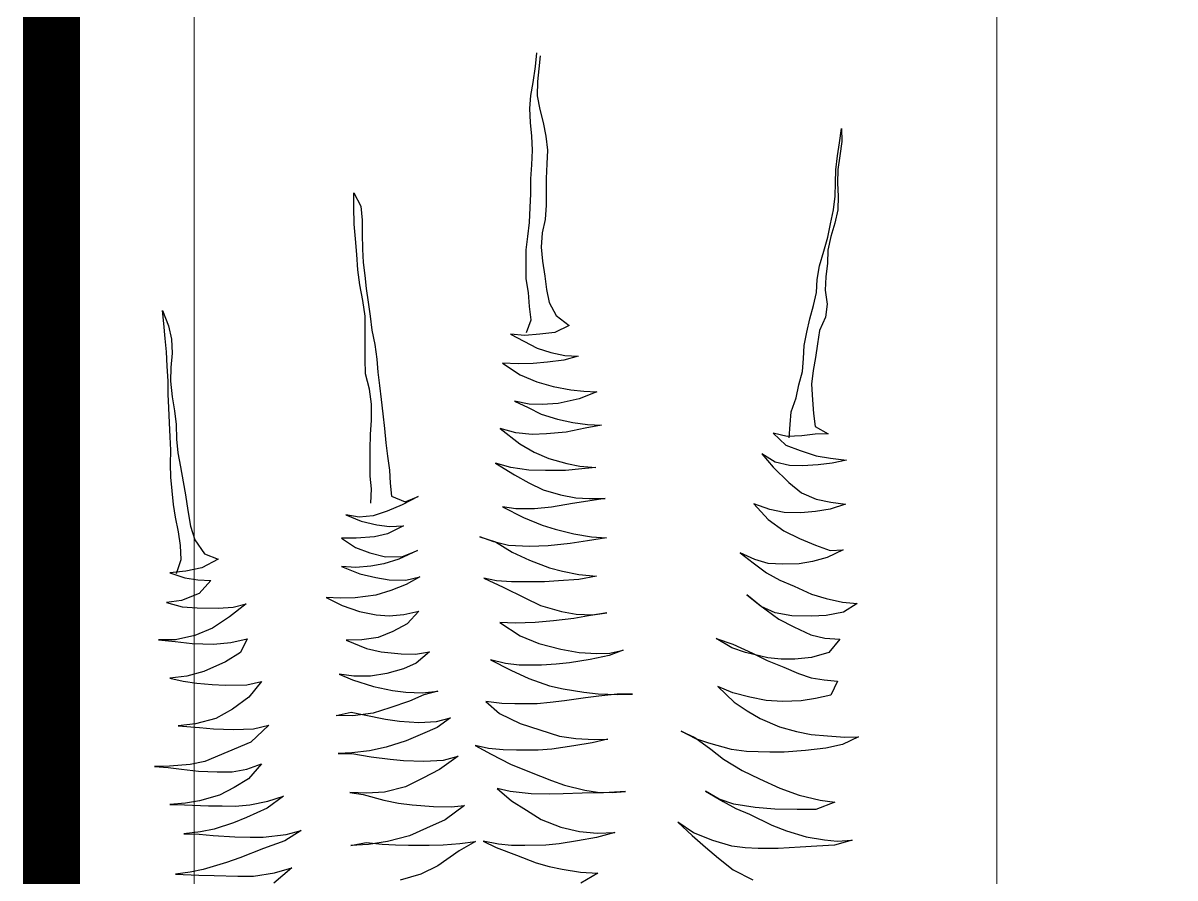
# Model space of a CAD drawing. Header units: metres. Extents: x -58 to 722, y -1100 to 345.
# Drawn here: x 26.5514 to 26.955, y 104.2448 to 104.5444 of the extents above; entities that cross this region are included whole.
import ezdxf

# ---------------------------------------------------------------- set-up
doc = ezdxf.new("R2010")
doc.units = ezdxf.units.M
doc.header["$MEASUREMENT"] = 0
doc.layers.add('FSR_ARQ_002MURO', color=150, linetype='Continuous', lineweight=30)
doc.layers.add('FSR_ARQ_013VENTANAS', color=4, linetype='Continuous', lineweight=5)
doc.layers.add('FSR_ARQ_005VEGETACION', color=64, linetype='Continuous')

# ---------------------------------------------------------------- blocks, each defined once
blk = doc.blocks.new('arbustos 01')
at = {"layer": 'FSR_ARQ_005VEGETACION', "color": 103}
for p, q in [((188.56794, -31.46442), (188.56739, -31.45905)), ((188.56621, -31.46026), (188.56664, -31.46528)), ((188.56664, -31.46528), (188.56718, -31.47029)), ((188.56886, -31.47063), (188.56794, -31.46442)), ((188.56718, -31.47029), (188.56738, -31.47579)), ((188.56977, -31.47576), (188.56886, -31.47063)), ((188.56738, -31.47579), (188.56626, -31.48118)), ((188.5702, -31.48077), (188.56977, -31.47576)), ((188.56626, -31.48118), (188.56501, -31.48622)), ((188.56991, -31.48627), (188.5702, -31.48077)), ((188.56501, -31.48622), (188.56389, -31.4915)), ((188.44885, -31.48852), (188.44868, -31.49366)), ((188.44964, -31.49412), (188.44885, -31.48852)), ((188.56939, -31.49154), (188.56991, -31.48627)), ((188.44868, -31.49366), (188.44947, -31.49915)), ((188.45043, -31.49913), (188.44964, -31.49412)), ((188.56389, -31.4915), (188.56336, -31.497)), ((188.5691, -31.49704), (188.56939, -31.49154)), ((188.44947, -31.49915), (188.45026, -31.50451)), ((188.4511, -31.50462), (188.45043, -31.49913)), ((188.56336, -31.497), (188.56355, -31.50226)), ((188.56942, -31.50266), (188.5691, -31.49704)), ((188.56355, -31.50226), (188.56375, -31.50799)), ((188.56973, -31.50815), (188.56942, -31.50266)), ((188.45026, -31.50451), (188.45045, -31.50977)), ((188.45117, -31.50964), (188.4511, -31.50462)), ((188.56375, -31.50799), (188.56382, -31.51325)), ((188.56981, -31.51401), (188.56973, -31.50815)), ((188.45045, -31.50977), (188.45016, -31.51492)), ((188.45124, -31.5149), (188.45117, -31.50964)), ((188.45016, -31.51492), (188.45023, -31.52017)), ((188.45191, -31.52027), (188.45124, -31.5149)), ((188.56382, -31.51325), (188.56377, -31.51839)), ((188.57, -31.51927), (188.56981, -31.51401)), ((188.63866, -31.51355), (188.63598, -31.51873)), ((188.63874, -31.51917), (188.63866, -31.51355)), ((188.45023, -31.52017), (188.45138, -31.52542)), ((188.45318, -31.52563), (188.45191, -31.52027)), ((188.56377, -31.51839), (188.56421, -31.52401)), ((188.57032, -31.52512), (188.57, -31.51927)), ((188.63598, -31.51873), (188.63546, -31.52423)), ((188.63859, -31.52575), (188.63874, -31.51917)), ((188.45138, -31.52542), (188.453, -31.53054)), ((188.4542, -31.53088), (188.45318, -31.52563)), ((188.56421, -31.52401), (188.56535, -31.52913)), ((188.57099, -31.53061), (188.57032, -31.52512)), ((188.63546, -31.52423), (188.63541, -31.52961)), ((188.63807, -31.53149), (188.63859, -31.52575)), ((188.453, -31.53054), (188.45415, -31.5359)), ((188.45571, -31.53636), (188.4542, -31.53088)), ((188.56535, -31.52913), (188.56579, -31.53474)), ((188.57154, -31.53574), (188.57099, -31.53061)), ((188.63541, -31.52961), (188.63537, -31.53559)), ((188.56579, -31.53474), (188.56527, -31.54025)), ((188.63755, -31.53759), (188.63807, -31.53149)), ((188.45415, -31.5359), (188.45434, -31.54104)), ((188.45735, -31.54207), (188.45571, -31.53636)), ((188.57162, -31.5416), (188.57154, -31.53574)), ((188.63537, -31.53559), (188.63508, -31.54074)), ((188.63715, -31.54358), (188.63755, -31.53759)), ((188.45434, -31.54104), (188.45489, -31.54629)), ((188.45837, -31.54732), (188.45735, -31.54207)), ((188.56527, -31.54025), (188.56439, -31.546)), ((188.57157, -31.5471), (188.57162, -31.5416)), ((188.63508, -31.54074), (188.63443, -31.54577)), ((188.6364, -31.54944), (188.63715, -31.54358)), ((188.45489, -31.54629), (188.4552, -31.55155)), ((188.45856, -31.55246), (188.45837, -31.54732)), ((188.56439, -31.546), (188.56374, -31.55127)), ((188.57069, -31.55237), (188.57157, -31.5471)), ((188.63443, -31.54577), (188.6339, -31.55079)), ((188.4552, -31.55155), (188.45444, -31.55694)), ((188.45971, -31.55746), (188.45856, -31.55246)), ((188.56374, -31.55127), (188.56261, -31.5563)), ((188.57029, -31.55787), (188.57069, -31.55237)), ((188.6339, -31.55079), (188.63314, -31.55618)), ((188.63517, -31.55556), (188.6364, -31.54944)), ((188.45444, -31.55694), (188.4551, -31.56195)), ((188.46121, -31.5627), (188.45971, -31.55746)), ((188.56261, -31.5563), (188.55993, -31.56136)), ((188.56964, -31.56302), (188.57029, -31.55787)), ((188.63314, -31.55618), (188.63238, -31.56157)), ((188.63429, -31.56167), (188.63517, -31.55556)), ((188.4551, -31.56195), (188.45745, -31.56718)), ((188.55993, -31.56136), (188.55485, -31.56526)), ((188.63238, -31.56157), (188.63174, -31.56708)), ((188.63425, -31.56764), (188.63429, -31.56167)), ((188.71316, -31.5594), (188.71085, -31.56541)), ((188.71263, -31.56443), (188.71316, -31.5594)), ((188.46236, -31.56783), (188.46121, -31.5627)), ((188.55485, -31.56526), (188.5605, -31.56793)), ((188.57151, -31.568), (188.56964, -31.56302)), ((188.71085, -31.56541), (188.70972, -31.57056)), ((188.71211, -31.57029), (188.71263, -31.56443)), ((188.45745, -31.56718), (188.45812, -31.57243)), ((188.46338, -31.57307), (188.46236, -31.56783)), ((188.5605, -31.56793), (188.56625, -31.56857)), ((188.56625, -31.56857), (188.57211, -31.56909)), ((188.5725, -31.57135), (188.56728, -31.57405)), ((188.57211, -31.56909), (188.57772, -31.56865)), ((188.57772, -31.56865), (188.5725, -31.57135)), ((188.63174, -31.56708), (188.6305, -31.5726)), ((188.63432, -31.5729), (188.63425, -31.56764)), ((188.70972, -31.57056), (188.70944, -31.57607)), ((188.71158, -31.57556), (188.71211, -31.57029)), ((188.45812, -31.57243), (188.4589, -31.57768)), ((188.46369, -31.57809), (188.46338, -31.57307)), ((188.56204, -31.5758), (188.55656, -31.57695)), ((188.56728, -31.57405), (188.56204, -31.5758)), ((188.6305, -31.5726), (188.62974, -31.57834)), ((188.63428, -31.5784), (188.63432, -31.5729)), ((188.7113, -31.58106), (188.71158, -31.57556)), ((188.4589, -31.57768), (188.45981, -31.5828)), ((188.464, -31.58311), (188.46369, -31.57809)), ((188.55656, -31.57695), (188.5513, -31.57714)), ((188.5513, -31.57714), (188.55694, -31.57873)), ((188.55694, -31.57873), (188.56329, -31.57949)), ((188.56329, -31.57949), (188.56891, -31.58001)), ((188.56891, -31.58001), (188.57477, -31.58017)), ((188.58075, -31.57985), (188.57399, -31.58448)), ((188.57477, -31.58017), (188.58075, -31.57985)), ((188.62974, -31.57834), (188.62933, -31.58337)), ((188.63412, -31.58402), (188.63428, -31.5784)), ((188.70944, -31.57607), (188.70999, -31.58156)), ((188.45981, -31.5828), (188.46048, -31.58805)), ((188.46539, -31.58835), (188.464, -31.58311)), ((188.57399, -31.58448), (188.56746, -31.5872)), ((188.62933, -31.58337), (188.62868, -31.58864)), ((188.63264, -31.59002), (188.63412, -31.58402)), ((188.70999, -31.58156), (188.71006, -31.58694)), ((188.71102, -31.58692), (188.7113, -31.58106)), ((188.46048, -31.58805), (188.46008, -31.59416)), ((188.46653, -31.59347), (188.46539, -31.58835)), ((188.56103, -31.58896), (188.55423, -31.59025)), ((188.56746, -31.5872), (188.56103, -31.58896)), ((188.62868, -31.58864), (188.62804, -31.59403)), ((188.71006, -31.58694), (188.70943, -31.59304)), ((188.71097, -31.59194), (188.71102, -31.58692)), ((188.4684, -31.59882), (188.46653, -31.59347)), ((188.5491, -31.5908), (188.54408, -31.5911)), ((188.54408, -31.5911), (188.55093, -31.59376)), ((188.55423, -31.59025), (188.5491, -31.5908)), ((188.55093, -31.59376), (188.5592, -31.59556)), ((188.63177, -31.59589), (188.63264, -31.59002)), ((188.70943, -31.59304), (188.70855, -31.59843)), ((188.71068, -31.59733), (188.71097, -31.59194)), ((188.46008, -31.59416), (188.4598, -31.59954)), ((188.5592, -31.59556), (188.56542, -31.59595)), ((188.56542, -31.59595), (188.57044, -31.59588)), ((188.57082, -31.59719), (188.56571, -31.59977)), ((188.57044, -31.59588), (188.57617, -31.59473)), ((188.57617, -31.59473), (188.57082, -31.59719)), ((188.62804, -31.59403), (188.6274, -31.59965)), ((188.63185, -31.6021), (188.63177, -31.59589)), ((188.7104, -31.60319), (188.71068, -31.59733)), ((188.4598, -31.59954), (188.45903, -31.60457)), ((188.46882, -31.60384), (188.4684, -31.59882)), ((188.55941, -31.60177), (188.55345, -31.60305)), ((188.56571, -31.59977), (188.55941, -31.60177)), ((188.6274, -31.59965), (188.62676, -31.6054)), ((188.63217, -31.60772), (188.63185, -31.6021)), ((188.70855, -31.59843), (188.7079, -31.60382)), ((188.45903, -31.60457), (188.45405, -31.60739)), ((188.46925, -31.60897), (188.46882, -31.60384)), ((188.46996, -31.60849), (188.47544, -31.60722)), ((188.47544, -31.60722), (188.47049, -31.61183)), ((188.54772, -31.60384), (188.54222, -31.60404)), ((188.54222, -31.60404), (188.54858, -31.60527)), ((188.55345, -31.60305), (188.54772, -31.60384)), ((188.54858, -31.60527), (188.55601, -31.60672)), ((188.55601, -31.60672), (188.56367, -31.60745)), ((188.56929, -31.60762), (188.57562, -31.60705)), ((188.58169, -31.60541), (188.57412, -31.61126)), ((188.57562, -31.60705), (188.58169, -31.60541)), ((188.62676, -31.6054), (188.62623, -31.61091)), ((188.7079, -31.60382), (188.70774, -31.60956)), ((188.71024, -31.60857), (188.7104, -31.60319)), ((188.45405, -31.60739), (188.45907, -31.60756)), ((188.45907, -31.60756), (188.46434, -31.6082)), ((188.46434, -31.6082), (188.46996, -31.60849)), ((188.56367, -31.60745), (188.56929, -31.60762)), ((188.57412, -31.61126), (188.56855, -31.61456)), ((188.62623, -31.61091), (188.62559, -31.61618)), ((188.63236, -31.61345), (188.63217, -31.60772)), ((188.70774, -31.60956), (188.70722, -31.61483)), ((188.70995, -31.61383), (188.71024, -31.60857)), ((188.45871, -31.61605), (188.4531, -31.61696)), ((188.4649, -31.61393), (188.45871, -31.61605)), ((188.47049, -31.61183), (188.4649, -31.61393)), ((188.47464, -31.61846), (188.47985, -31.61517)), ((188.47985, -31.61517), (188.47538, -31.62037)), ((188.56855, -31.61456), (188.56272, -31.61703)), ((188.62559, -31.61618), (188.62482, -31.62156)), ((188.63232, -31.61871), (188.63236, -31.61345)), ((188.70722, -31.61483), (188.70621, -31.62022)), ((188.71002, -31.61921), (188.70995, -31.61383)), ((188.4531, -31.61696), (188.4469, -31.61765)), ((188.4469, -31.61765), (188.45241, -31.61889)), ((188.45241, -31.61889), (188.45792, -31.61953)), ((188.45792, -31.61953), (188.46402, -31.61992)), ((188.46402, -31.61992), (188.46904, -31.61974)), ((188.46904, -31.61974), (188.47464, -31.61846)), ((188.47538, -31.62037), (188.46937, -31.62643)), ((188.55069, -31.62006), (188.54448, -31.6205)), ((188.54448, -31.6205), (188.54999, -31.62103)), ((188.55581, -31.61892), (188.55069, -31.62006)), ((188.56272, -31.61703), (188.55581, -31.61892)), ((188.57055, -31.62158), (188.57759, -31.62053)), ((188.58355, -31.6189), (188.5762, -31.62342)), ((188.57759, -31.62053), (188.58355, -31.6189)), ((188.63227, -31.62385), (188.63232, -31.61871)), ((188.70621, -31.62022), (188.7051, -31.62609)), ((188.70998, -31.62435), (188.71002, -31.61921)), ((188.54999, -31.62103), (188.55633, -31.62166)), ((188.55633, -31.62166), (188.5641, -31.62167)), ((188.5641, -31.62167), (188.57055, -31.62158)), ((188.5762, -31.62342), (188.57062, -31.62648)), ((188.62482, -31.62156), (188.62453, -31.62659)), ((188.63186, -31.62888), (188.63227, -31.62385)), ((188.70945, -31.62962), (188.70998, -31.62435)), ((188.46937, -31.62643), (188.4644, -31.63044)), ((188.56492, -31.62919), (188.55825, -31.6312)), ((188.57062, -31.62648), (188.56492, -31.62919)), ((188.62453, -31.62659), (188.62401, -31.63174)), ((188.63205, -31.63438), (188.63186, -31.62888)), ((188.7051, -31.62609), (188.70421, -31.63113)), ((188.70892, -31.63489), (188.70945, -31.62962)), ((188.45298, -31.63406), (188.44725, -31.63485)), ((188.4587, -31.63291), (188.45298, -31.63406)), ((188.4644, -31.63044), (188.4587, -31.63291)), ((188.54704, -31.63266), (188.54082, -31.63263)), ((188.54082, -31.63263), (188.54765, -31.63361)), ((188.55229, -31.63235), (188.54704, -31.63266)), ((188.54765, -31.63361), (188.55352, -31.63461)), ((188.55825, -31.6312), (188.55229, -31.63235)), ((188.61866, -31.63384), (188.61361, -31.63176)), ((188.61361, -31.63176), (188.61987, -31.63502)), ((188.62401, -31.63174), (188.61866, -31.63384)), ((188.70421, -31.63113), (188.70334, -31.63723)), ((188.44725, -31.63485), (188.45325, -31.6368)), ((188.45325, -31.6368), (188.459, -31.63768)), ((188.459, -31.63768), (188.46463, -31.6382)), ((188.46463, -31.6382), (188.4712, -31.638)), ((188.4712, -31.638), (188.47668, -31.63685)), ((188.47668, -31.63685), (188.48299, -31.63473)), ((188.48299, -31.63473), (188.47733, -31.64078)), ((188.55352, -31.63461), (188.56178, -31.63593)), ((188.56178, -31.63593), (188.56837, -31.63656)), ((188.56837, -31.63656), (188.57566, -31.63658)), ((188.58079, -31.63579), (188.5726, -31.63997)), ((188.57566, -31.63658), (188.58079, -31.63579)), ((188.61987, -31.63502), (188.62576, -31.63757)), ((188.62576, -31.63757), (188.63116, -31.63941)), ((188.70334, -31.63723), (188.70234, -31.64334)), ((188.70815, -31.63992), (188.70892, -31.63489)), ((188.47733, -31.64078), (188.4713, -31.64517)), ((188.56534, -31.64293), (188.56035, -31.64456)), ((188.5726, -31.63997), (188.56534, -31.64293)), ((188.62978, -31.6429), (188.62476, -31.64344)), ((188.63585, -31.64138), (188.62978, -31.6429)), ((188.63116, -31.63941), (188.63667, -31.63993)), ((188.6418, -31.63891), (188.63585, -31.64138)), ((188.63667, -31.63993), (188.6418, -31.63891)), ((188.70692, -31.64555), (188.70815, -31.63992)), ((188.4713, -31.64517), (188.46524, -31.64812)), ((188.54616, -31.6475), (188.54031, -31.64794)), ((188.55308, -31.64633), (188.54616, -31.6475)), ((188.56035, -31.64456), (188.55308, -31.64633)), ((188.58967, -31.6475), (188.5836, -31.6495)), ((188.5842, -31.64949), (188.58967, -31.6475)), ((188.62476, -31.64344), (188.61938, -31.64328)), ((188.61938, -31.64328), (188.62564, -31.6463)), ((188.62564, -31.6463), (188.63068, -31.64755)), ((188.63068, -31.64755), (188.63774, -31.64805)), ((188.70234, -31.64334), (188.70062, -31.64875)), ((188.70615, -31.65094), (188.70692, -31.64555)), ((188.45894, -31.65083), (188.45323, -31.65282)), ((188.46524, -31.64812), (188.45894, -31.65083)), ((188.54031, -31.64794), (188.54774, -31.64903)), ((188.54774, -31.64903), (188.55444, -31.65013)), ((188.55444, -31.65013), (188.56306, -31.65109)), ((188.56306, -31.65109), (188.57024, -31.65135)), ((188.57024, -31.65135), (188.57848, -31.65088)), ((188.5836, -31.6495), (188.57708, -31.65353)), ((188.57848, -31.65088), (188.5842, -31.64949)), ((188.63802, -31.65163), (188.63243, -31.65374)), ((188.63774, -31.64805), (188.64347, -31.64809)), ((188.64347, -31.64809), (188.63802, -31.65163)), ((188.70062, -31.64875), (188.69687, -31.65418)), ((188.70587, -31.65633), (188.70615, -31.65094)), ((188.45323, -31.65282), (188.44821, -31.65253)), ((188.44821, -31.65253), (188.45446, -31.65556)), ((188.45446, -31.65556), (188.4601, -31.65715)), ((188.47745, -31.65787), (188.48257, -31.65637)), ((188.48257, -31.65637), (188.48827, -31.65378)), ((188.48827, -31.65378), (188.48318, -31.65768)), ((188.57031, -31.65661), (188.56246, -31.65959)), ((188.57708, -31.65353), (188.57031, -31.65661)), ((188.61978, -31.65522), (188.61389, -31.65291)), ((188.61389, -31.65291), (188.62111, -31.65628)), ((188.62636, -31.65525), (188.61978, -31.65522)), ((188.62111, -31.65628), (188.62699, -31.658)), ((188.63243, -31.65374), (188.62636, -31.65525)), ((188.69687, -31.65418), (188.69152, -31.65616)), ((188.69152, -31.65616), (188.6979, -31.65954)), ((188.70768, -31.66177), (188.70587, -31.65633)), ((188.4601, -31.65715), (188.46526, -31.65804)), ((188.46526, -31.65804), (188.47171, -31.65819)), ((188.47171, -31.65819), (188.47745, -31.65787)), ((188.48318, -31.65768), (188.47809, -31.66157)), ((188.55746, -31.66085), (188.55114, -31.66213)), ((188.56246, -31.65959), (188.55746, -31.66085)), ((188.62699, -31.658), (188.63203, -31.65888)), ((188.63203, -31.65888), (188.63789, -31.6594)), ((188.6435, -31.65909), (188.63637, -31.66193)), ((188.63789, -31.6594), (188.6435, -31.65909)), ((188.6979, -31.65954), (188.70414, -31.66089)), ((188.70414, -31.66089), (188.71036, -31.66153)), ((188.47287, -31.66439), (188.46729, -31.66674)), ((188.47809, -31.66157), (188.47287, -31.66439)), ((188.55114, -31.66213), (188.54422, -31.66282)), ((188.54422, -31.66282), (188.55105, -31.66417)), ((188.55105, -31.66417), (188.55906, -31.66466)), ((188.55906, -31.66466), (188.56445, -31.66506)), ((188.56445, -31.66506), (188.57234, -31.66507)), ((188.57234, -31.66507), (188.57736, -31.665)), ((188.57736, -31.665), (188.58309, -31.66469)), ((188.5881, -31.66366), (188.5805, -31.66711)), ((188.58309, -31.66469), (188.5881, -31.66366)), ((188.61847, -31.66445), (188.61296, -31.66309)), ((188.61296, -31.66309), (188.61838, -31.66612)), ((188.62493, -31.66424), (188.61847, -31.66445)), ((188.63017, -31.66333), (188.62493, -31.66424)), ((188.63637, -31.66193), (188.63017, -31.66333)), ((188.6994, -31.6643), (188.69438, -31.66449)), ((188.69438, -31.66449), (188.69887, -31.66957)), ((188.70453, -31.66352), (188.6994, -31.6643)), ((188.71036, -31.66153), (188.70453, -31.66352)), ((188.46051, -31.66982), (188.4548, -31.67157)), ((188.46729, -31.66674), (188.46051, -31.66982)), ((188.48007, -31.67469), (188.48574, -31.67007)), ((188.48574, -31.67007), (188.48066, -31.67409)), ((188.5805, -31.66711), (188.57207, -31.67129)), ((188.61838, -31.66612), (188.62427, -31.66843)), ((188.62427, -31.66843), (188.63015, -31.67026)), ((188.69887, -31.66957), (188.70573, -31.67235)), ((188.44848, -31.67297), (188.44275, -31.67353)), ((188.44275, -31.67353), (188.44806, -31.6768)), ((188.4548, -31.67157), (188.44848, -31.67297)), ((188.48066, -31.67409), (188.4732, -31.67957)), ((188.56601, -31.67424), (188.55779, -31.67663)), ((188.57207, -31.67129), (188.56601, -31.67424)), ((188.63015, -31.67026), (188.63817, -31.67123)), ((188.64323, -31.67427), (188.63645, -31.67663)), ((188.63817, -31.67123), (188.64391, -31.67139)), ((188.64941, -31.6712), (188.64323, -31.67427)), ((188.64391, -31.67139), (188.64941, -31.6712)), ((188.68568, -31.67489), (188.68064, -31.67364)), ((188.68064, -31.67364), (188.68716, -31.6787)), ((188.71159, -31.6731), (188.70552, -31.67474)), ((188.70573, -31.67235), (188.71159, -31.6731)), ((188.44806, -31.6768), (188.45477, -31.67815)), ((188.45477, -31.67815), (188.46051, -31.67843)), ((188.46051, -31.67843), (188.46816, -31.67832)), ((188.46816, -31.67832), (188.4746, -31.67716)), ((188.4746, -31.67716), (188.48007, -31.67469)), ((188.54562, -31.67787), (188.54023, -31.6771)), ((188.54023, -31.6771), (188.5473, -31.67832)), ((188.55219, -31.67766), (188.54562, -31.67787)), ((188.5473, -31.67832), (188.55305, -31.67932)), ((188.55779, -31.67663), (188.55219, -31.67766)), ((188.61925, -31.67782), (188.61338, -31.67647)), ((188.61338, -31.67647), (188.61787, -31.68143)), ((188.625, -31.67834), (188.61925, -31.67782)), ((188.63001, -31.67792), (188.625, -31.67834)), ((188.63645, -31.67663), (188.63001, -31.67792)), ((188.69154, -31.67529), (188.68568, -31.67489)), ((188.68716, -31.6787), (188.69368, -31.68303)), ((188.69967, -31.67518), (188.69154, -31.67529)), ((188.70552, -31.67474), (188.69967, -31.67518)), ((188.46738, -31.68252), (188.46073, -31.68571)), ((188.4732, -31.67957), (188.46738, -31.68252)), ((188.55305, -31.67932), (188.56095, -31.68029)), ((188.56095, -31.68029), (188.56813, -31.68091)), ((188.56813, -31.68091), (188.57591, -31.68116)), ((188.58188, -31.68084), (188.57394, -31.68609)), ((188.57591, -31.68116), (188.58188, -31.68084)), ((188.61787, -31.68143), (188.62353, -31.68434)), ((188.69368, -31.68303), (188.70053, -31.68593)), ((188.45537, -31.68698), (188.44952, -31.68742)), ((188.44952, -31.68742), (188.45377, -31.69262)), ((188.46073, -31.68571), (188.45537, -31.68698)), ((188.49769, -31.68713), (188.49114, -31.68925)), ((188.49152, -31.69068), (188.49769, -31.68713)), ((188.57394, -31.68609), (188.56669, -31.68906)), ((188.62353, -31.68434), (188.62918, -31.68666)), ((188.62918, -31.68666), (188.63564, -31.68764)), ((188.64162, -31.6878), (188.63378, -31.69102)), ((188.63564, -31.68764), (188.64162, -31.6878)), ((188.68658, -31.68863), (188.68023, -31.68728)), ((188.68023, -31.68728), (188.68281, -31.6925)), ((188.70053, -31.68593), (188.70808, -31.68762)), ((188.70808, -31.68762), (188.71478, -31.68764)), ((188.71478, -31.68764), (188.70821, -31.68833)), ((188.49114, -31.68925), (188.48354, -31.69282)), ((188.48617, -31.69254), (188.49152, -31.69068)), ((188.53901, -31.69278), (188.53385, -31.69166)), ((188.53385, -31.69166), (188.53926, -31.69373)), ((188.55096, -31.6925), (188.54403, -31.69295)), ((188.55811, -31.69121), (188.55096, -31.6925)), ((188.56669, -31.68906), (188.55811, -31.69121)), ((188.61468, -31.69319), (188.60917, -31.69231)), ((188.60917, -31.69231), (188.61437, -31.69666)), ((188.62806, -31.69229), (188.6203, -31.69311)), ((188.63378, -31.69102), (188.62806, -31.69229)), ((188.68281, -31.6925), (188.6886, -31.69625)), ((188.69328, -31.68925), (188.68658, -31.68863)), ((188.70165, -31.68902), (188.69328, -31.68925)), ((188.70821, -31.68833), (188.70165, -31.68902)), ((188.45377, -31.69262), (188.46049, -31.69444)), ((188.46049, -31.69444), (188.46707, -31.69519)), ((188.46707, -31.69519), (188.47233, -31.69512)), ((188.47772, -31.69565), (188.4713, -31.69824)), ((188.47233, -31.69512), (188.47747, -31.69469)), ((188.47747, -31.69469), (188.48617, -31.69254)), ((188.48354, -31.69282), (188.47772, -31.69565)), ((188.54403, -31.69295), (188.53901, -31.69278)), ((188.53926, -31.69373), (188.54669, -31.69531)), ((188.54669, -31.69531), (188.55472, -31.69663)), ((188.55472, -31.69663), (188.55998, -31.69716)), ((188.57433, -31.69744), (188.5797, -31.69689)), ((188.58554, -31.69538), (188.57759, -31.69943)), ((188.5797, -31.69689), (188.58554, -31.69538)), ((188.61437, -31.69666), (188.61942, -31.69898)), ((188.6203, -31.69311), (188.61468, -31.69319)), ((188.6886, -31.69625), (188.69713, -31.69996)), ((188.4656, -31.70071), (188.4606, -31.70245)), ((188.4713, -31.69824), (188.4656, -31.70071)), ((188.55998, -31.69716), (188.56561, -31.69744)), ((188.56561, -31.69744), (188.57433, -31.69744)), ((188.57759, -31.69943), (188.57058, -31.70263)), ((188.61942, -31.69898), (188.6259, -31.70069)), ((188.6259, -31.70069), (188.63225, -31.7018)), ((188.63871, -31.70183), (188.64443, -31.70103)), ((188.64443, -31.70103), (188.6392, -31.70325)), ((188.69713, -31.69996), (188.70373, -31.70178)), ((188.45559, -31.70324), (188.45045, -31.70367)), ((188.45045, -31.70367), (188.45304, -31.70913)), ((188.4606, -31.70245), (188.45559, -31.70324)), ((188.49698, -31.70578), (188.49061, -31.71185)), ((188.49116, -31.70825), (188.49698, -31.70578)), ((188.56249, -31.70549), (188.55724, -31.70664)), ((188.57058, -31.70263), (188.56249, -31.70549)), ((188.63099, -31.70576), (188.6236, -31.70741)), ((188.6392, -31.70325), (188.63099, -31.70576)), ((188.63225, -31.7018), (188.63871, -31.70183)), ((188.68035, -31.70509), (188.67459, -31.70385)), ((188.67459, -31.70385), (188.67958, -31.71)), ((188.68884, -31.70533), (188.68035, -31.70509)), ((188.69386, -31.70502), (188.68884, -31.70533)), ((188.69983, -31.70446), (188.69386, -31.70502)), ((188.70508, -31.70368), (188.69983, -31.70446)), ((188.70373, -31.70178), (188.71032, -31.70253)), ((188.71032, -31.70253), (188.70508, -31.70368)), ((188.45304, -31.70913), (188.45891, -31.71048)), ((188.47817, -31.71118), (188.48449, -31.7099)), ((188.48449, -31.7099), (188.49116, -31.70825)), ((188.53026, -31.7088), (188.53611, -31.70872)), ((188.53588, -31.70896), (188.53026, -31.7088)), ((188.54352, -31.70862), (188.53588, -31.70896)), ((188.53611, -31.70872), (188.5433, -31.70958)), ((188.5433, -31.70958), (188.54845, -31.71022)), ((188.54913, -31.70806), (188.54352, -31.70862)), ((188.54845, -31.71022), (188.55671, -31.71143)), ((188.55724, -31.70664), (188.54913, -31.70806)), ((188.61202, -31.70829), (188.60603, -31.70765)), ((188.60603, -31.70765), (188.61143, -31.70901)), ((188.61143, -31.70901), (188.61708, -31.71144)), ((188.61847, -31.70796), (188.61202, -31.70829)), ((188.6236, -31.70741), (188.61847, -31.70796)), ((188.67958, -31.71), (188.68598, -31.71457)), ((188.45891, -31.71048), (188.46455, -31.71136)), ((188.46455, -31.71136), (188.47184, -31.71162)), ((188.47184, -31.71162), (188.47817, -31.71118)), ((188.49061, -31.71185), (188.48552, -31.71526)), ((188.55671, -31.71143), (188.56222, -31.71207)), ((188.56222, -31.71207), (188.56736, -31.71248)), ((188.56736, -31.71248), (188.57597, -31.7126)), ((188.57597, -31.7126), (188.58111, -31.71241)), ((188.58111, -31.71241), (188.58732, -31.71161)), ((188.58732, -31.71161), (188.582, -31.71634)), ((188.61708, -31.71144), (188.62465, -31.71409)), ((188.62465, -31.71409), (188.63113, -31.71616)), ((188.68598, -31.71457), (188.69236, -31.71819)), ((188.48054, -31.7182), (188.47293, -31.72153)), ((188.48552, -31.71526), (188.48054, -31.7182)), ((188.582, -31.71634), (188.57392, -31.72016)), ((188.60655, -31.71948), (188.60103, -31.718)), ((188.60103, -31.718), (188.60622, -31.72175)), ((188.62089, -31.71928), (188.61337, -31.71986)), ((188.62638, -31.71849), (188.62089, -31.71928)), ((188.63472, -31.71682), (188.62638, -31.71849)), ((188.63113, -31.71616), (188.63903, -31.71724)), ((188.63973, -31.7158), (188.63472, -31.71682)), ((188.63903, -31.71724), (188.64561, -31.71703)), ((188.64561, -31.71703), (188.63973, -31.7158)), ((188.69236, -31.71819), (188.70028, -31.72036)), ((188.46638, -31.72329), (188.46066, -31.72445)), ((188.47293, -31.72153), (188.46638, -31.72329)), ((188.50551, -31.72611), (188.51121, -31.72316)), ((188.51121, -31.72316), (188.50598, -31.72562)), ((188.57392, -31.72016), (188.55857, -31.72515)), ((188.60622, -31.72175), (188.61199, -31.72419)), ((188.61337, -31.71986), (188.60655, -31.71948)), ((188.67771, -31.72222), (188.67172, -31.72086)), ((188.67172, -31.72086), (188.67874, -31.72746)), ((188.68549, -31.72247), (188.67771, -31.72222)), ((188.69337, -31.72224), (188.68549, -31.72247)), ((188.69875, -31.72181), (188.69337, -31.72224)), ((188.7071, -31.7211), (188.69875, -31.72181)), ((188.70028, -31.72036), (188.7071, -31.7211)), ((188.44752, -31.72558), (188.44226, -31.72541)), ((188.44226, -31.72541), (188.4484, -31.72832)), ((188.45433, -31.72501), (188.44752, -31.72558)), ((188.4484, -31.72832), (188.45499, -31.72978)), ((188.46066, -31.72445), (188.45433, -31.72501)), ((188.4917, -31.73036), (188.50051, -31.72785)), ((188.50598, -31.72562), (188.49971, -31.73013)), ((188.50051, -31.72785), (188.50551, -31.72611)), ((188.54508, -31.72641), (188.53982, -31.72624)), ((188.53982, -31.72624), (188.54593, -31.72771)), ((188.55225, -31.72607), (188.54508, -31.72641)), ((188.54593, -31.72771), (188.553, -31.72893)), ((188.55857, -31.72515), (188.55225, -31.72607)), ((188.61199, -31.72419), (188.61837, -31.72697)), ((188.61837, -31.72697), (188.62605, -31.72937)), ((188.67874, -31.72746), (188.69665, -31.73499)), ((188.45499, -31.72978), (188.4629, -31.73075)), ((188.4629, -31.73075), (188.47115, -31.73136)), ((188.47115, -31.73136), (188.47677, -31.7314)), ((188.47677, -31.7314), (188.48585, -31.73116)), ((188.48585, -31.73116), (188.4917, -31.73036)), ((188.49971, -31.73013), (188.49474, -31.73414)), ((188.553, -31.72893), (188.56163, -31.73013)), ((188.56163, -31.73013), (188.56689, -31.73054)), ((188.56689, -31.73054), (188.57538, -31.73054)), ((188.57538, -31.73054), (188.58052, -31.73047)), ((188.58521, -31.7322), (188.57773, -31.73601)), ((188.58052, -31.73047), (188.58625, -31.72991)), ((188.59149, -31.72877), (188.58521, -31.7322)), ((188.58625, -31.72991), (188.59149, -31.72877)), ((188.62605, -31.72937), (188.63264, -31.73084)), ((188.63947, -31.73194), (188.63196, -31.73312)), ((188.63264, -31.73084), (188.63947, -31.73158)), ((188.63947, -31.73158), (188.64473, -31.73187)), ((188.64473, -31.73187), (188.63947, -31.73194)), ((188.49474, -31.73414), (188.48751, -31.73855)), ((188.57773, -31.73601), (188.57035, -31.73898)), ((188.60376, -31.73446), (188.59801, -31.73298)), ((188.59801, -31.73298), (188.60537, -31.73814)), ((188.61142, -31.73483), (188.60376, -31.73446)), ((188.61931, -31.73461), (188.61142, -31.73483)), ((188.62456, -31.73406), (188.61931, -31.73461)), ((188.63196, -31.73312), (188.62456, -31.73406)), ((188.68032, -31.73796), (188.67467, -31.73589)), ((188.67467, -31.73589), (188.67965, -31.74168)), ((188.69665, -31.73499), (188.70241, -31.73611)), ((188.70241, -31.73611), (188.71043, -31.73683)), ((188.71103, -31.7373), (188.70578, -31.73797)), ((188.71043, -31.73683), (188.71629, -31.73699)), ((188.71629, -31.73699), (188.71103, -31.7373)), ((188.48074, -31.74175), (188.4729, -31.74544)), ((188.48751, -31.73855), (188.48074, -31.74175)), ((188.57035, -31.73898), (188.56168, -31.74244)), ((188.60537, -31.73814), (188.61187, -31.74152)), ((188.61187, -31.74152), (188.61861, -31.7449)), ((188.67965, -31.74168), (188.68532, -31.74507)), ((188.68607, -31.73896), (188.68032, -31.73796)), ((188.69193, -31.739), (188.68607, -31.73896)), ((188.69922, -31.73878), (188.69193, -31.739)), ((188.70578, -31.73797), (188.69922, -31.73878)), ((188.4729, -31.74544), (188.46528, -31.74805)), ((188.54882, -31.7462), (188.5438, -31.74687)), ((188.55668, -31.74418), (188.54882, -31.7462)), ((188.56168, -31.74244), (188.55668, -31.74418)), ((188.58288, -31.7455), (188.57732, -31.75036)), ((188.57787, -31.74664), (188.58288, -31.7455)), ((188.61861, -31.7449), (188.62677, -31.74694)), ((188.68532, -31.74507), (188.69097, -31.7481)), ((188.45718, -31.75008), (188.45145, -31.75087)), ((188.46528, -31.74805), (188.45718, -31.75008)), ((188.49496, -31.75052), (188.48998, -31.75334)), ((188.49079, -31.75165), (188.4965, -31.74966)), ((188.50184, -31.7466), (188.49496, -31.75052)), ((188.4965, -31.74966), (188.50184, -31.7466)), ((188.53807, -31.74706), (188.53292, -31.74666)), ((188.53292, -31.74666), (188.54154, -31.74714)), ((188.5438, -31.74687), (188.53807, -31.74706)), ((188.54154, -31.74714), (188.54979, -31.74738)), ((188.54979, -31.74738), (188.5572, -31.74764)), ((188.5572, -31.74764), (188.56234, -31.74769)), ((188.56234, -31.74769), (188.56963, -31.74759)), ((188.56963, -31.74759), (188.57787, -31.74664)), ((188.57732, -31.75036), (188.57151, -31.7539)), ((188.62705, -31.75004), (188.62132, -31.75119)), ((188.62677, -31.74694), (188.63382, -31.74732)), ((188.63503, -31.74778), (188.62705, -31.75004)), ((188.63382, -31.74732), (188.64028, -31.74711)), ((188.64028, -31.74711), (188.63503, -31.74778)), ((188.67212, -31.7505), (188.66612, -31.74843)), ((188.66612, -31.74843), (188.67239, -31.75313)), ((188.67919, -31.75184), (188.67212, -31.7505)), ((188.69097, -31.7481), (188.69877, -31.75026)), ((188.69877, -31.75026), (188.70429, -31.75126)), ((188.45145, -31.75087), (188.45878, -31.75364)), ((188.45878, -31.75364), (188.46608, -31.75366)), ((188.46608, -31.75366), (188.4748, -31.75354)), ((188.4748, -31.75354), (188.48244, -31.75284)), ((188.48244, -31.75284), (188.49079, -31.75165)), ((188.48998, -31.75334), (188.48463, -31.75556)), ((188.57151, -31.7539), (188.56571, -31.75757)), ((188.60078, -31.75267), (188.59564, -31.75214)), ((188.59564, -31.75214), (188.60312, -31.75766)), ((188.60771, -31.75245), (188.60078, -31.75267)), ((188.61595, -31.75186), (188.60771, -31.75245)), ((188.62132, -31.75119), (188.61595, -31.75186)), ((188.67239, -31.75313), (188.68045, -31.75685)), ((188.68494, -31.75236), (188.67919, -31.75184)), ((188.68996, -31.75229), (188.68494, -31.75236)), ((188.69533, -31.75222), (188.68996, -31.75229)), ((188.70465, -31.75186), (188.69533, -31.75222)), ((188.70429, -31.75126), (188.71027, -31.75178)), ((188.71027, -31.75178), (188.70465, -31.75186)), ((188.47596, -31.75974), (188.47025, -31.76197)), ((188.48463, -31.75556), (188.47596, -31.75974)), ((188.50648, -31.76279), (188.51253, -31.75865)), ((188.51253, -31.75865), (188.50698, -31.76386)), ((188.56571, -31.75757), (188.5581, -31.76054)), ((188.60312, -31.75766), (188.61034, -31.76091)), ((188.68045, -31.75685), (188.6855, -31.75881)), ((188.6855, -31.75881), (188.69307, -31.76134)), ((188.47025, -31.76197), (188.46263, -31.76435)), ((188.49899, -31.76577), (188.50648, -31.76279)), ((188.50698, -31.76386), (188.50178, -31.76836)), ((188.5439, -31.76288), (188.53708, -31.76262)), ((188.53708, -31.76262), (188.54416, -31.76455)), ((188.55083, -31.76231), (188.5439, -31.76288)), ((188.5581, -31.76054), (188.55083, -31.76231)), ((188.61034, -31.76091), (188.61696, -31.76392)), ((188.61696, -31.76392), (188.62559, -31.7662)), ((188.665, -31.76339), (188.65924, -31.7618)), ((188.65924, -31.7618), (188.66552, -31.76589)), ((188.67398, -31.76447), (188.665, -31.76339)), ((188.69346, -31.76384), (188.68498, -31.76432)), ((188.69307, -31.76134), (188.69834, -31.76234)), ((188.69895, -31.76329), (188.69346, -31.76384)), ((188.69834, -31.76234), (188.70493, -31.76321)), ((188.70493, -31.76321), (188.69895, -31.76329)), ((188.45046, -31.76595), (188.44472, -31.76567)), ((188.44472, -31.76567), (188.45156, -31.7676)), ((188.45548, -31.76552), (188.45046, -31.76595)), ((188.45156, -31.7676), (188.4585, -31.76799)), ((188.46263, -31.76435), (188.45548, -31.76552)), ((188.4585, -31.76799), (188.46496, -31.76838)), ((188.46496, -31.76838), (188.47345, -31.76886)), ((188.48134, -31.76887), (188.48636, -31.76857)), ((188.48636, -31.76857), (188.49149, -31.7679)), ((188.49149, -31.7679), (188.49899, -31.76577)), ((188.50178, -31.76836), (188.4967, -31.77261)), ((188.54416, -31.76455), (188.55159, -31.76589)), ((188.55159, -31.76589), (188.55878, -31.76699)), ((188.55878, -31.76699), (188.56393, -31.76763)), ((188.56393, -31.76763), (188.57206, -31.76776)), ((188.57206, -31.76776), (188.57732, -31.76769)), ((188.58331, -31.76845), (188.57534, -31.77142)), ((188.57732, -31.76769), (188.58233, -31.76714)), ((188.58233, -31.76714), (188.58829, -31.76599)), ((188.58829, -31.76599), (188.58331, -31.76845)), ((188.59739, -31.76694), (188.59128, -31.76619)), ((188.59128, -31.76619), (188.59767, -31.7698)), ((188.60397, -31.76745), (188.59739, -31.76694)), ((188.60935, -31.76761), (188.60397, -31.76745)), ((188.61736, -31.76751), (188.60935, -31.76761)), ((188.6225, -31.76744), (188.61736, -31.76751)), ((188.62764, -31.76713), (188.6225, -31.76744)), ((188.62559, -31.7662), (188.63302, -31.76729)), ((188.63385, -31.76656), (188.62764, -31.76713)), ((188.63302, -31.76729), (188.63984, -31.76768)), ((188.63984, -31.76768), (188.63385, -31.76656)), ((188.66552, -31.76589), (188.6738, -31.76889)), ((188.679, -31.7644), (188.67398, -31.76447)), ((188.68498, -31.76432), (188.679, -31.7644)), ((188.47345, -31.76886), (188.48134, -31.76887)), ((188.4967, -31.77261), (188.49102, -31.77723)), ((188.57534, -31.77142), (188.56773, -31.7744)), ((188.59767, -31.7698), (188.606, -31.77567)), ((188.6738, -31.76889), (188.68306, -31.77247)), ((188.68306, -31.77247), (188.68822, -31.77431)), ((188.49102, -31.77723), (188.4833, -31.78104)), ((188.5576, -31.77692), (188.55044, -31.7781)), ((188.56261, -31.7759), (188.5576, -31.77692)), ((188.56773, -31.7744), (188.56261, -31.7759)), ((188.606, -31.77567), (188.61261, -31.77881)), ((188.66963, -31.77839), (188.66279, -31.77645)), ((188.66279, -31.77645), (188.6698, -31.78233)), ((188.68822, -31.77431), (188.69735, -31.77706)), ((188.69735, -31.77706), (188.70238, -31.77807)), ((188.55044, -31.7781), (188.54364, -31.77843)), ((188.54364, -31.77843), (188.55038, -31.7824)), ((188.61261, -31.77881), (188.62066, -31.78121)), ((188.67777, -31.7796), (188.66963, -31.77839)), ((188.68387, -31.77963), (188.67777, -31.7796)), ((188.69307, -31.77939), (188.68387, -31.77963)), ((188.69905, -31.77931), (188.69307, -31.77939)), ((188.70813, -31.77882), (188.69905, -31.77931)), ((188.70238, -31.77807), (188.70813, -31.77882))]:
    blk.add_line(p, q, dxfattribs=at)

msp = doc.modelspace()

# ---------------------------------------------------------------- linework, layer by layer
at = {"layer": 'FSR_ARQ_002MURO', "lineweight": 0, "const_width": 0.02}
msp.add_lwpolyline([(26.56135, 104.15149), (26.56135, 108.75149)], dxfattribs=at)
at = {"layer": 'FSR_ARQ_013VENTANAS', "lineweight": 0}
for points in [[(31.23635, 106.65149), (26.56135, 106.65149), (26.56135, 104.15149), (31.23635, 104.15149)], [(31.18635, 106.60149), (26.61135, 106.60149), (26.61135, 104.20149), (31.18635, 104.20149)], [(26.61135, 106.60149), (27.37385, 106.60149), (27.37385, 104.20149), (26.61135, 104.20149)], [(26.8926, 106.60149), (27.6551, 106.60149), (27.6551, 104.20149), (26.8926, 104.20149)]]:
    msp.add_lwpolyline(points, close=True, dxfattribs=at)

# ---------------------------------------------------------------- block references
at = {"layer": 'FSR_ARQ_005VEGETACION', "xscale": -0.9, "yscale": 0.9, "zscale": 0.9}
msp.add_blockref('arbustos 01', (196.44208, 132.84711), dxfattribs=at)

doc.saveas('drawing.dxf')
